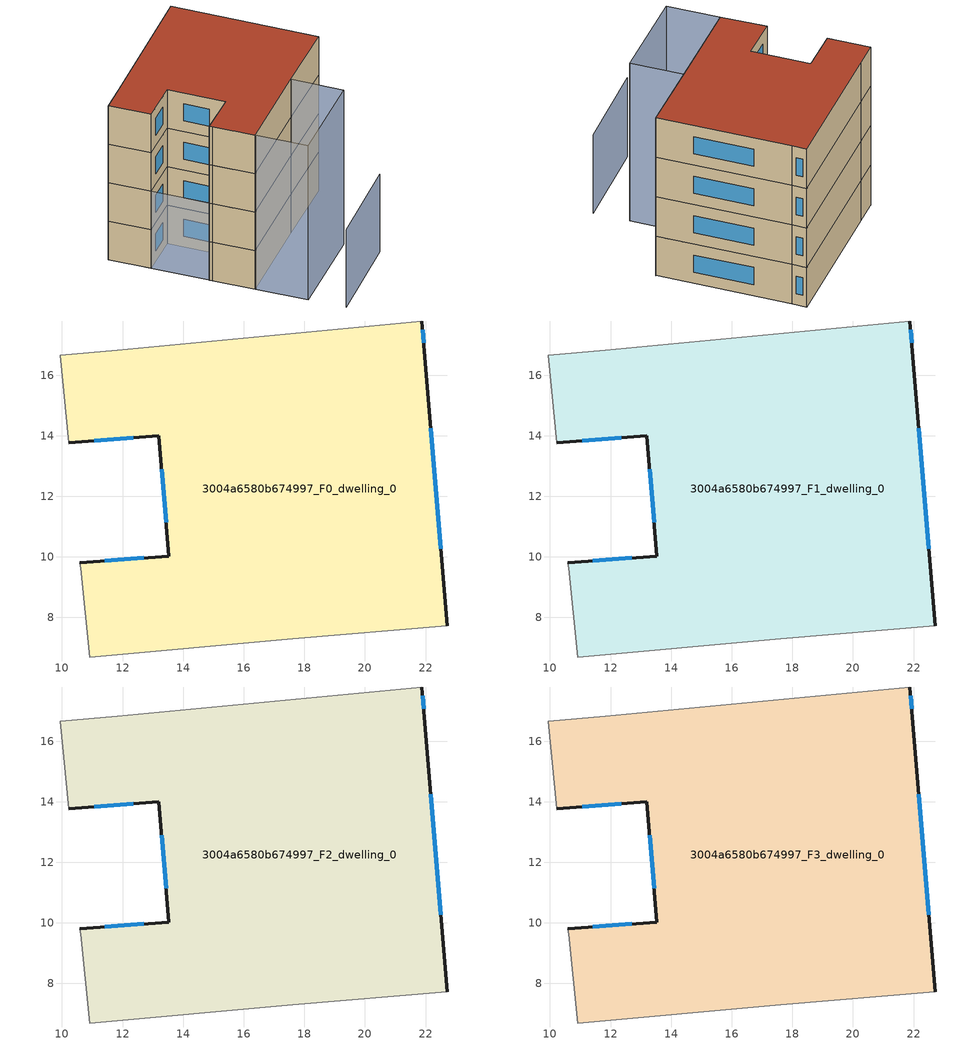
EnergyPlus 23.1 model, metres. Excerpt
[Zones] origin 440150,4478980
3004a6580b674997_F0_dwelling_0
 floor ground (EU_floor_Construction): 21.88,17.79 21.96,16.79 22.72,7.72 17.61,7.3 10.91,6.7 10.62,9.62 10.59,9.81 13.53,10.03 13.2,14 10.22,13.76 9.94,16.65 11.82,16.82 z0
 wall outside (EU_wall_Construction): 10.22,13.76 13.2,14 13.53,10.03 10.59,9.81 / 22.72,7.72 21.96,16.79 21.88,17.79 z0:3
 wall adiabatic (EU_wall_Construction): 10.59,9.81 10.62,9.62 10.91,6.7 17.61,7.3 22.72,7.72 / 21.88,17.79 11.82,16.82 9.94,16.65 10.22,13.76 z0:3
 window (EU_Window_Construction): 12.7,9.96 11.42,9.87 / 13.29,12.89 13.43,11.14 / 11.06,13.83 12.36,13.94 / 21.94,17.07 21.9,17.51 / 22.5,10.27 22.17,14.24 z0.84:2.16
3004a6580b674997_F1_dwelling_0
 floor to 3004a6580b674997_F0_dwelling_0 (EU_floor_Construction): 21.88,17.79 21.96,16.79 22.72,7.72 17.61,7.3 10.91,6.7 10.62,9.62 10.59,9.81 13.53,10.03 13.19,14 10.22,13.76 9.94,16.65 11.82,16.82 z3
 wall outside (EU_wall_Construction): 10.22,13.76 13.2,14 13.53,10.03 10.59,9.81 / 22.72,7.72 21.96,16.79 21.88,17.79 z3:6
 wall adiabatic (EU_wall_Construction): 10.59,9.81 10.62,9.62 10.91,6.7 17.61,7.3 22.72,7.72 / 21.88,17.79 11.82,16.82 9.94,16.65 10.22,13.76 z3:6
 window (EU_Window_Construction): 12.7,9.96 11.42,9.87 / 13.29,12.89 13.43,11.14 / 11.06,13.83 12.36,13.94 / 21.94,17.07 21.9,17.51 / 22.5,10.27 22.17,14.24 z3.84:5.16
3004a6580b674997_F2_dwelling_0
 floor to 3004a6580b674997_F1_dwelling_0 (EU_floor_Construction): 21.88,17.79 21.96,16.79 22.72,7.72 17.61,7.3 10.91,6.7 10.62,9.62 10.59,9.81 13.53,10.03 13.19,14 10.22,13.76 9.94,16.65 11.82,16.82 z6
 wall outside (EU_wall_Construction): 10.22,13.76 13.2,14 13.53,10.03 10.59,9.81 / 22.72,7.72 21.96,16.79 21.88,17.79 z6:9
 wall adiabatic (EU_wall_Construction): 10.59,9.81 10.62,9.62 10.91,6.7 17.61,7.3 22.72,7.72 / 21.88,17.79 11.82,16.82 9.94,16.65 10.22,13.76 z6:9
 window (EU_Window_Construction): 12.7,9.96 11.42,9.87 / 13.29,12.89 13.43,11.14 / 11.06,13.83 12.36,13.94 / 21.94,17.07 21.9,17.51 / 22.5,10.27 22.17,14.24 z6.84:8.16
3004a6580b674997_F3_dwelling_0
 floor to 3004a6580b674997_F2_dwelling_0 (EU_floor_Construction): 21.88,17.79 21.96,16.79 22.72,7.72 17.61,7.3 10.91,6.7 10.62,9.62 10.59,9.81 13.53,10.03 13.19,14 10.22,13.76 9.94,16.65 11.82,16.82 z9
 wall outside (EU_wall_Construction): 10.22,13.76 13.2,14 13.53,10.03 10.59,9.81 / 22.72,7.72 21.96,16.79 21.88,17.79 z9:12
 wall adiabatic (EU_wall_Construction): 10.59,9.81 10.62,9.62 10.91,6.7 17.61,7.3 22.72,7.72 / 21.88,17.79 11.82,16.82 9.94,16.65 10.22,13.76 z9:12
 window (EU_Window_Construction): 12.7,9.96 11.42,9.87 / 13.29,12.89 13.43,11.14 / 11.06,13.83 12.36,13.94 / 21.94,17.07 21.9,17.51 / 22.5,10.27 22.17,14.24 z9.84:11.16
 roof outside (EU_roof_Construction): 22.72,7.72 21.96,16.79 21.88,17.79 11.82,16.82 9.94,16.65 10.22,13.76 13.2,14 13.53,10.03 10.59,9.81 10.62,9.62 10.91,6.7 17.61,7.3 z12
shading: 11.54,0.56 18.15,1.27 / 9.98,16.66 10.92,6.69 z0:6; 17.61,7.3 22.72,7.73 z0:9; 10.92,6.69 17.61,7.3 / 17.61,7.3 17.93,3.71 / 17.93,3.71 11.24,3.11 / 11.24,3.11 10.92,6.69 z0:12
[Building]
EU S2 Campaign: North Axis=0; Terrain=City; Solar Distribution=FullExterior
[Site:Location]
Madrid: Latitude=40.5; Longitude=-3.5; Time Zone=1; Elevation=609
[SizingPeriod:WeatherFileDays]
AnnualSizingPeriod: Begin Month=1; Begin Day of Month=1; End Month=12; End Day of Month=31; Day of Week for Start Day=Monday; Use Weather File Daylight Saving Period=No; Use Weather File Rain and Snow Indicators=No
[MATERIAL]
EU_InternalMass_Material: Roughness=MediumRough; Thickness=0.1; Conductivity=1; Density=1800; Specific Heat=900; Thermal Absorptance=0.9; Solar Absorptance=0.7; Visible Absorptance=0.7
[MATERIAL:NOMASS] Roughness=MediumRough; Thermal Absorptance=0.9; Solar Absorptance=0.7; Visible Absorptance=0.7
Name | Thermal Resistance
EU_wall_NoMass; EU_roof_NoMass | 2.16768
EU_floor_NoMass | 1.14339
[WINDOWMATERIAL:SIMPLEGLAZINGSYSTEM]
EU_Window_SimpleGlazing: UFactor=3.23888; Solar Heat Gain Coefficient=0.85; Visible Transmittance=0.85
[CONSTRUCTION]
EU_wall_Construction: EU_wall_NoMass
EU_roof_Construction: EU_roof_NoMass
EU_floor_Construction: EU_floor_NoMass
EU_Window_Construction: EU_Window_SimpleGlazing
EU_InternalMass_Construction: EU_InternalMass_Material
[ZONE] Type=1; Multiplier=1; Ceiling Height=autocalculate; Volume=323.635; Floor Area=autocalculate; Part of Total Floor Area=Yes
3004a6580b674997_F0_dwelling_0; 3004a6580b674997_F1_dwelling_0; 3004a6580b674997_F2_dwelling_0; 3004a6580b674997_F3_dwelling_0
[INTERNALMASS] Construction=EU_InternalMass_Construction; Surface Area=107.878
Name | Zone or ZoneList
3004a6580b674997_F0_dwelling_0_EU_InternalMass | 3004a6580b674997_F0_dwelling_0
3004a6580b674997_F1_dwelling_0_EU_InternalMass | 3004a6580b674997_F1_dwelling_0
3004a6580b674997_F2_dwelling_0_EU_InternalMass | 3004a6580b674997_F2_dwelling_0
3004a6580b674997_F3_dwelling_0_EU_InternalMass | 3004a6580b674997_F3_dwelling_0
[OTHEREQUIPMENT] Fuel Type=Electricity; Design Level Calculation Method=Watts/Area; Power per Zone Floor Area=1; Fraction Latent=0; Fraction Radiant=0; Fraction Lost=0; Carbon Dioxide Generation Rate=0; EndUse Subcategory=EU_Step8_InternalGains
Name | Zone or ZoneList or Space or SpaceList | Schedule
EU_Step8_InternalGain_3004a6580b674997_F0_dwelling_0_f000 | 3004a6580b674997_F0_dwelling_0 | EU_Step8_GainSchedule_3004a6580b674997_F0_dwelling_0_f000
EU_Step8_InternalGain_3004a6580b674997_F1_dwelling_0_f000 | 3004a6580b674997_F1_dwelling_0 | EU_Step8_GainSchedule_3004a6580b674997_F1_dwelling_0_f000
EU_Step8_InternalGain_3004a6580b674997_F2_dwelling_0_f000 | 3004a6580b674997_F2_dwelling_0 | EU_Step8_GainSchedule_3004a6580b674997_F2_dwelling_0_f000
EU_Step8_InternalGain_3004a6580b674997_F3_dwelling_0_f000 | 3004a6580b674997_F3_dwelling_0 | EU_Step8_GainSchedule_3004a6580b674997_F3_dwelling_0_f000
[ZONEVENTILATION:DESIGNFLOWRATE] Schedule=EU_AlwaysOn; Design Flow Rate Calculation Method=AirChanges/Hour; Air Changes per Hour=0.480546; Ventilation Type=Natural; Fan Pressure Rise=0; Fan Total Efficiency=1; Constant Term Coefficient=1; Temperature Term Coefficient=0; Velocity Term Coefficient=0; Velocity Squared Term Coefficient=0; Minimum Indoor Temperature=-100; Maximum Indoor Temperature=100; Delta Temperature=-100; Minimum Outdoor Temperature=-100; Maximum Outdoor Temperature=100; Maximum Wind Speed=40
Name | Zone or ZoneList or Space or SpaceList
EU_ConstantAir_3004a6580b674997_F0_dwelling_0 | 3004a6580b674997_F0_dwelling_0
EU_ConstantAir_3004a6580b674997_F1_dwelling_0 | 3004a6580b674997_F1_dwelling_0
EU_ConstantAir_3004a6580b674997_F2_dwelling_0 | 3004a6580b674997_F2_dwelling_0
EU_ConstantAir_3004a6580b674997_F3_dwelling_0 | 3004a6580b674997_F3_dwelling_0
[HVACTEMPLATE:THERMOSTAT] Constant Heating Setpoint=20; Constant Cooling Setpoint=50
EU_HeatOnly_3004a6580b674997_F0_dwelling_0; EU_HeatOnly_3004a6580b674997_F1_dwelling_0; EU_HeatOnly_3004a6580b674997_F2_dwelling_0; EU_HeatOnly_3004a6580b674997_F3_dwelling_0
[HVACTEMPLATE:ZONE:IDEALLOADSAIRSYSTEM] System Availability Schedule=EU_AlwaysOn; Maximum Heating Supply Air Temperature=50; Minimum Cooling Supply Air Temperature=13; Maximum Heating Supply Air Humidity Ratio=0.0156; Minimum Cooling Supply Air Humidity Ratio=0.0077; Heating Limit=NoLimit; Cooling Limit=NoLimit; Heating Availability Schedule=EU_AlwaysOn; Cooling Availability Schedule=EU_CoolingOff; Dehumidification Control Type=ConstantSensibleHeatRatio; Cooling Sensible Heat Ratio=0.7; Dehumidification Setpoint=60; Humidification Control Type=None; Humidification Setpoint=30; Outdoor Air Method=None; Outdoor Air Flow Rate per Person=0.00944; Outdoor Air Flow Rate per Zone Floor Area=0; Outdoor Air Flow Rate per Zone=0; Demand Controlled Ventilation Type=None; Outdoor Air Economizer Type=NoEconomizer; Heat Recovery Type=None; Sensible Heat Recovery Effectiveness=0.7; Latent Heat Recovery Effectiveness=0.65
Name | Template Thermostat
3004a6580b674997_F0_dwelling_0 | EU_HeatOnly_3004a6580b674997_F0_dwelling_0
3004a6580b674997_F1_dwelling_0 | EU_HeatOnly_3004a6580b674997_F1_dwelling_0
3004a6580b674997_F2_dwelling_0 | EU_HeatOnly_3004a6580b674997_F2_dwelling_0
3004a6580b674997_F3_dwelling_0 | EU_HeatOnly_3004a6580b674997_F3_dwelling_0
[SIZING:ZONE] Zone Cooling Design Supply Air Temperature Input Method=SupplyAirTemperature; Zone Cooling Design Supply Air Temperature=13; Zone Heating Design Supply Air Temperature Input Method=SupplyAirTemperature; Zone Heating Design Supply Air Temperature=50; Zone Cooling Design Supply Air Humidity Ratio=0.008; Zone Heating Design Supply Air Humidity Ratio=0.008; Cooling Design Air Flow Method=DesignDay; Cooling Design Air Flow Rate=0; Cooling Minimum Air Flow per Zone Floor Area=0.000762; Cooling Minimum Air Flow=0; Cooling Minimum Air Flow Fraction=0.2; Heating Design Air Flow Method=DesignDay; Heating Design Air Flow Rate=0; Heating Maximum Air Flow per Zone Floor Area=0.002032; Heating Maximum Air Flow=0.141576; Heating Maximum Air Flow Fraction=0.3; Account for Dedicated Outdoor Air System=No; Dedicated Outdoor Air System Control Strategy=NeutralSupplyAir; Dedicated Outdoor Air Low Setpoint Temperature for Design=autosize; Dedicated Outdoor Air High Setpoint Temperature for Design=autosize; Zone Load Sizing Method=Sensible Load Only No Latent Load; Zone Latent Cooling Design Supply Air Humidity Ratio Input Method=HumidityRatioDifference; Zone Cooling Design Supply Air Humidity Ratio Difference=0.005; Zone Latent Heating Design Supply Air Humidity Ratio Input Method=HumidityRatioDifference; Zone Humidification Design Supply Air Humidity Ratio Difference=0.005
3004a6580b674997_F0_dwelling_0; 3004a6580b674997_F1_dwelling_0; 3004a6580b674997_F2_dwelling_0; 3004a6580b674997_F3_dwelling_0
[SCHEDULE:CONSTANT]
Name | Hourly Value
EU_AlwaysOn | 1
EU_CoolingOff | 0
[SCHEDULE:FILE] Column Number=1; Rows to Skip at Top=0; Number of Hours of Data=8760; Column Separator=Comma; Interpolate to Timestep=No; Minutes per Item=60; Adjust Schedule for Daylight Savings=Yes
Name | File
EU_Step8_GainSchedule_3004a6580b674997_F0_dwelling_0_f000 | ../../schedules/3004a6580b674997/3004a6580b674997_F0_dwelling_0_f000_gain.csv
EU_Step8_GainSchedule_3004a6580b674997_F1_dwelling_0_f000 | ../../schedules/3004a6580b674997/3004a6580b674997_F1_dwelling_0_f000_gain.csv
EU_Step8_GainSchedule_3004a6580b674997_F2_dwelling_0_f000 | ../../schedules/3004a6580b674997/3004a6580b674997_F2_dwelling_0_f000_gain.csv
EU_Step8_GainSchedule_3004a6580b674997_F3_dwelling_0_f000 | ../../schedules/3004a6580b674997/3004a6580b674997_F3_dwelling_0_f000_gain.csv
